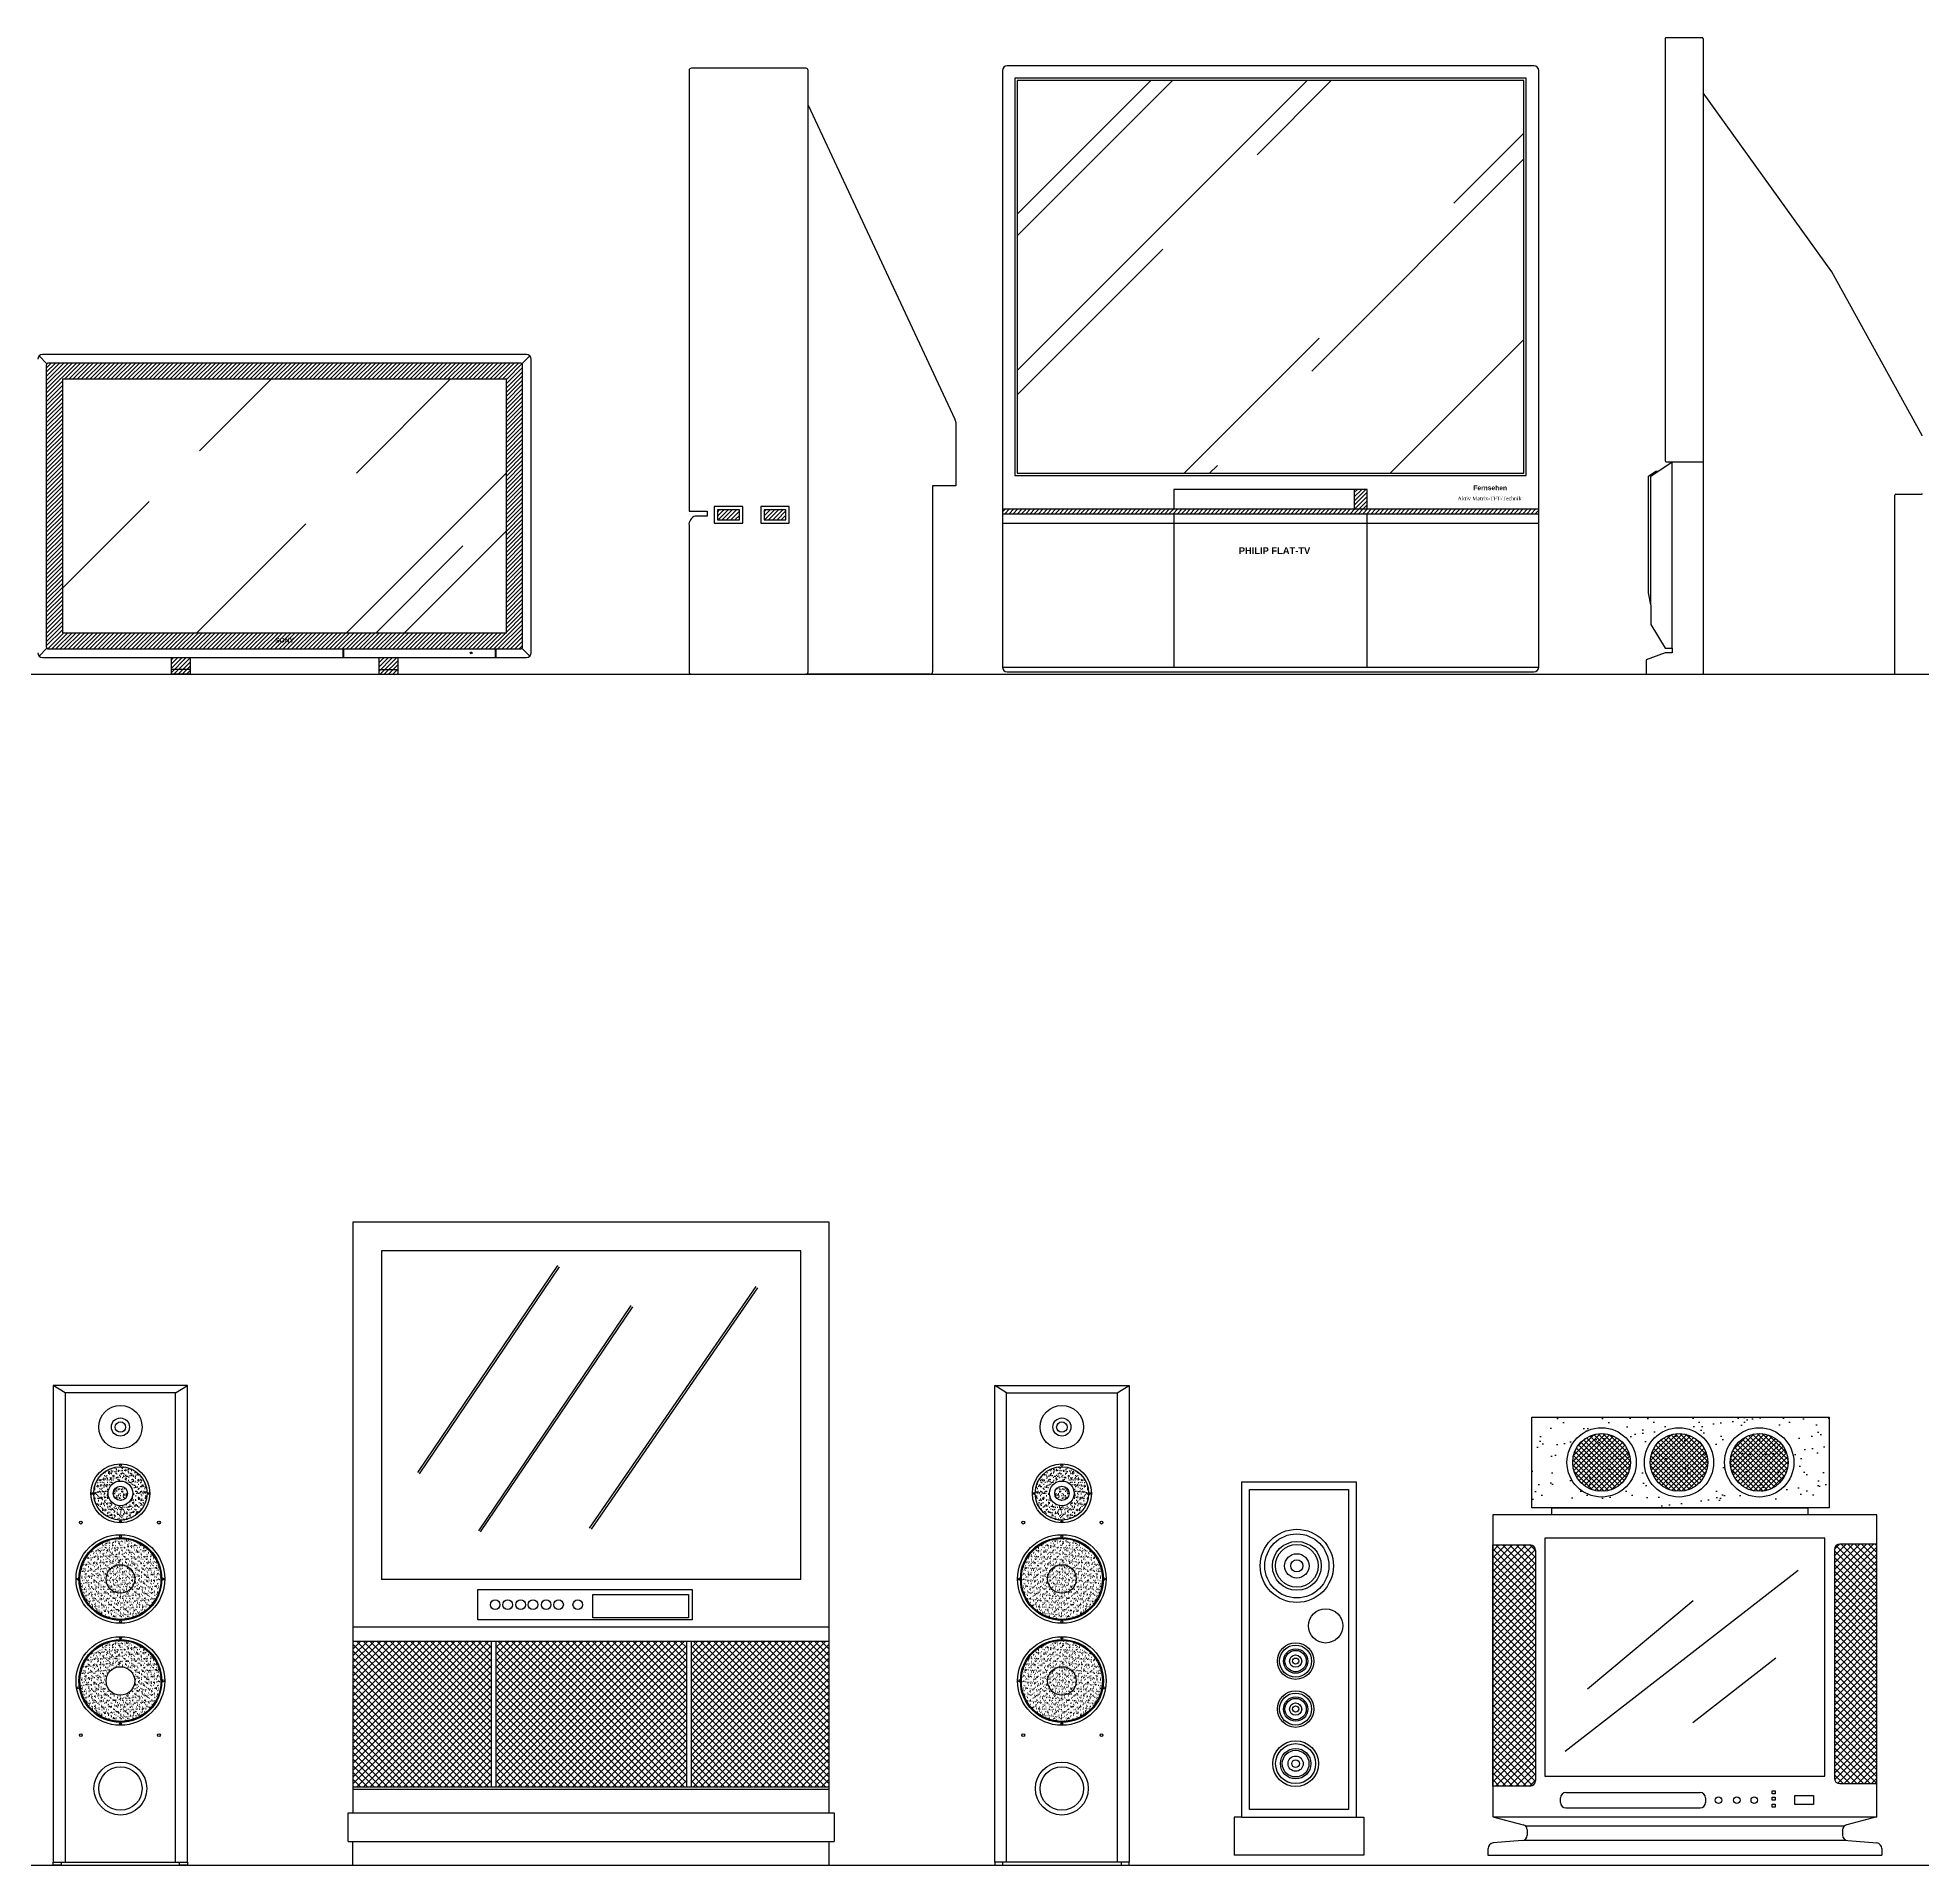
# Model space of a CAD drawing. Header units: inches. Extents: x 11.8 to 54.3, y 10.8 to 35.6.
# Drawn here: x 41.518 to 45.474, y 28.998 to 32.834 of the extents above; entities that cross this region are included whole.
import ezdxf
from ezdxf.enums import TextEntityAlignment as Align

# ---------------------------------------------------------------- set-up
doc = ezdxf.new("R2010")
doc.units = ezdxf.units.IN
doc.header["$MEASUREMENT"] = 0
for name, color, linetype in [('02', 2, 'Continuous'), ('1', 1, 'Continuous'), ('4', 4, 'Continuous'), ('8', 8, 'Continuous')]:
    doc.layers.add(name, color=color, linetype=linetype)
doc.styles.add('HT2', font='swisseb.ttf')
doc.styles.add('STYLE5', font='dutchi.ttf')
pattern_1 = [(45, (-9.694375, 36.878509), (-0.0044194174, 0.0044194174), [])]
pattern_2 = [(45, (-15.6629004, 36.7559085), (-0.0044194174, 0.0044194174), [])]
pattern_3 = [(45, (-13.68125, 36.760909), (-0.0044194174, 0.0044194174), [])]
pattern_4 = [(45, (-0.482332, 15.315078), (-0.0070710678, 0.0070710678), []), (135, (-0.482332, 15.315078), (-0.0070710678, -0.0070710678), [])]
pattern_5 = [(37.5, (-3.078284, 11.336354), (-0.0003149668, 0.0096341188), [0, -0.0076, 0, -0.0085, 0, -0.008125]), (7.5, (-3.078284, 11.336354), (0.0088488835, 0.0141107303), [0, -0.0041, 0, -0.00685, 0, -0.002625]), (327.5, (-3.084434, 11.336354), (0.0155707093, 2.82953e-05), [0, -0.0025, 0, -0.009, 0, -0.01175]), (317.5, (-3.084434, 11.336354), (0.015030633, 0.004388378), [0, -0.00125, 0, -0.0059, 0, -0.00675])]
pattern_6 = [(142.5, (88.437182, 11.336354), (0.0003149668, 0.0096341188), [0, -0.0076, 0, -0.0085, 0, -0.008125]), (172.5, (88.437182, 11.336354), (-0.0088488835, 0.0141107303), [0, -0.0041, 0, -0.00685, 0, -0.002625]), (212.5, (88.443332, 11.336354), (-0.0155707093, 2.82953e-05), [0, -0.0025, 0, -0.009, 0, -0.01175]), (222.5, (88.443332, 11.336354), (-0.015030633, 0.004388378), [0, -0.00125, 0, -0.0059, 0, -0.00675])]

msp = doc.modelspace()

# ---------------------------------------------------------------- hatches: boundary and pattern name
at = {"layer": '8'}
h = msp.add_hatch(dxfattribs=at)
h.set_pattern_fill('AR-RROOF', color=256, scale=0.2, angle=45, style=0)
h.set_pattern_definition([(45, (46.52668, 36.50277), (0.1697056, 0.452548), [3, -0.4, 1, -0.2]), (45, (46.64406, 36.76157), (-0.329512, 0.046669), [0.6, -0.066, 1.2, -0.15]), (45, (46.47718, 36.69369), (0.6406387, 0.8301434), [1.6, -0.28, 0.8, -0.2])])
h.paths.add_polyline_path([(43.9167, 32.7443), (43.7967, 32.7443), (43.5737, 32.5213), (43.5737, 32.4013)])
h.paths.add_polyline_path([(44.3479, 32.7443), (44.1634, 32.7443), (43.5737, 32.1547), (43.5737, 31.9702)])
h.paths.add_polyline_path([(44.6377, 32.5706), (44.6377, 32.6552), (43.9029, 31.9203), (43.9874, 31.9203)])
h.paths.add_polyline_path([(44.6377, 32.1743), (44.6377, 32.323), (44.235, 31.9203), (44.3837, 31.9203)], flags=17)
h = msp.add_hatch(dxfattribs=at)
h.set_pattern_fill('ANSI31,_O', color=256, scale=0.05)
h.set_pattern_definition(pattern_1)
h.paths.add_polyline_path([(42.5356, 32.1463, 0.414214), (42.5306, 32.1513), (41.5406, 32.1513, 0.414214), (41.5356, 32.1463), (41.5356, 31.5563, 0.414214), (41.5406, 31.5513), (42.5306, 31.5513, 0.414214), (42.5356, 31.5563)])
h.paths.add_polyline_path([(42.5016, 31.5853), (41.5696, 31.5853), (41.5696, 32.1173), (42.5016, 32.1173)], flags=16)
h.paths.add_polyline_path([(42.0094, 31.5618), (42.0623, 31.5618), (42.0623, 31.5776), (42.0094, 31.5776)], flags=24)
h = msp.add_hatch(dxfattribs=at)
h.set_pattern_fill('AR-RROOF', color=256, scale=0.2, angle=45, style=0)
h.set_pattern_definition([(45, (42.39154, 36.49777), (0.169706, 0.452548), [3, -0.4, 1, -0.2]), (45, (42.50892, 36.75657), (-0.329512, 0.046669), [0.6, -0.066, 1.2, -0.15]), (45, (42.34204, 36.68869), (0.6406387, 0.8301434), [1.6, -0.28, 0.8, -0.2])])
h.paths.add_polyline_path([(41.8476, 32.1173), (41.751, 32.1173), (41.5696, 31.936), (41.5696, 31.8393)])
h.paths.add_polyline_path([(42.0352, 32.1173), (41.9716, 32.1173), (41.5696, 31.7153), (41.5696, 31.6517)])
h.paths.add_polyline_path([(42.3958, 32.1173), (42.3237, 32.1173), (41.7917, 31.5853), (41.8638, 31.5853)])
h.paths.add_polyline_path([(42.5016, 31.7988), (42.5016, 32.0152), (42.0717, 31.5853), (42.2881, 31.5853)])
h = msp.add_hatch(dxfattribs=at)
h.set_pattern_fill('ANSI31,_O', color=256, scale=0.05)
h.set_pattern_definition(pattern_3)
h.paths.add_polyline_path([(44.3087, 31.8863), (44.2815, 31.8863), (44.2815, 31.8453), (44.3087, 31.8453)])
h = msp.add_hatch(dxfattribs=at)
h.set_pattern_fill('ANSI31,_O', color=256, scale=0.05)
h.set_pattern_definition(pattern_2)
h.paths.add_polyline_path([(42.9907, 31.8223), (42.9907, 31.8433), (42.9447, 31.8433), (42.9447, 31.8223)])
h = msp.add_hatch(dxfattribs=at)
h.set_pattern_fill('ANSI31,_O', color=256, scale=0.05)
h.set_pattern_definition(pattern_2)
h.paths.add_polyline_path([(43.0884, 31.8223), (43.0884, 31.8433), (43.0424, 31.8433), (43.0424, 31.8223)])
h = msp.add_hatch(dxfattribs=at)
h.set_pattern_fill('ANSI31,_O', color=256, scale=0.05)
h.set_pattern_definition(pattern_3)
h.paths.add_polyline_path([(44.6687, 31.8353), (44.6687, 31.8453), (43.5427, 31.8453), (43.5427, 31.8353)])
h = msp.add_hatch(dxfattribs=at)
h.set_pattern_fill('ANSI31,_O', color=256, scale=0.05)
h.set_pattern_definition(pattern_1)
h.paths.add_polyline_path([(41.8376, 31.5083), (41.8376, 31.5333), (41.7976, 31.5333), (41.7976, 31.5083)])
h.paths.add_polyline_path([(41.7976, 31.4983), (41.8376, 31.4983), (41.8376, 31.5083), (41.7976, 31.5083)])
h = msp.add_hatch(dxfattribs=at)
h.set_pattern_fill('ANSI31,_O', color=256, scale=0.05)
h.set_pattern_definition(pattern_1)
h.paths.add_polyline_path([(42.2735, 31.5083), (42.2735, 31.5333), (42.2335, 31.5333), (42.2335, 31.5083)])
h.paths.add_polyline_path([(42.2335, 31.4983), (42.2735, 31.4983), (42.2735, 31.5083), (42.2335, 31.5083)])
h = msp.add_hatch(dxfattribs=at)
h.set_pattern_fill('AR-SAND', color=256, scale=0.0012, style=0)
h.set_pattern_definition([(37.5, (56.633435, 44.315087), (-0.00192004, 0.05872959), [0, -0.0463296, 0, -0.051816, 0, -0.04953]), (7.5, (56.633435, 44.31509), (0.0539428, 0.086019), [0, -0.0249936, 0, -0.0417576, 0, -0.016002]), (327.5, (56.595945, 44.315087), (0.09491908, 0.00017246), [0, -0.01524, 0, -0.054864, 0, -0.071628]), (317.5, (56.595945, 44.31509), (0.09162677, 0.02675152), [0, -0.00762, 0, -0.0359664, 0, -0.041148])])
h.paths.add_polyline_path([(45.2784, 29.7489), (45.2784, 29.9387), (44.6539, 29.9387), (44.6539, 29.7489)])
h.paths.add_polyline_path([(45.0589, 29.844, -1), (45.2043, 29.844, -1)], flags=16)
h.paths.add_polyline_path([(45.0709, 29.844, -1), (45.1923, 29.844, -1)], flags=0)
h.paths.add_polyline_path([(44.8905, 29.844, -1), (45.0359, 29.844, -1)], flags=16)
h.paths.add_polyline_path([(44.9025, 29.844, -1), (45.0239, 29.844, -1)], flags=0)
h.paths.add_polyline_path([(44.728, 29.844, -1), (44.8734, 29.844, -1)], flags=16)
h.paths.add_polyline_path([(44.74, 29.844, -1), (44.8614, 29.844, -1)], flags=0)
h = msp.add_hatch(dxfattribs=at)
h.set_pattern_fill('ANSI37', color=256, scale=0.0024, style=0)
h.set_pattern_definition([(45, (56.633435, 44.315087), (-0.0053881537, 0.0053881537), []), (135, (56.633435, 44.315087), (-0.0053881537, -0.0053881537), [])])
h.paths.add_polyline_path([(44.74, 29.844, 1), (44.8614, 29.844, 1)])
h.paths.add_polyline_path([(44.9025, 29.844, 1), (45.0239, 29.844, 1)])
h.paths.add_polyline_path([(45.0709, 29.844, 1), (45.1923, 29.844, 1)])
h = msp.add_hatch(dxfattribs=at)
h.set_pattern_fill('AR-SAND', color=256, scale=0.005, style=0)
h.set_pattern_definition(pattern_5)
h.paths.add_polyline_path([(41.6351, 29.779, 1), (41.7472, 29.779, 1)])
h.paths.add_polyline_path([(41.7171, 29.779, -1), (41.6652, 29.779, -1)], flags=16)
h.paths.add_polyline_path([(41.7062, 29.779, -1), (41.6761, 29.779, -1)], flags=0)
h = msp.add_hatch(dxfattribs=at)
h.set_pattern_fill('AR-SAND', color=256, scale=0.005, style=0)
h.set_pattern_definition(pattern_6)
h.paths.add_polyline_path([(43.6117, 29.779, 1), (43.7238, 29.779, 1)])
h.paths.add_polyline_path([(43.6937, 29.779, -1), (43.6418, 29.779, -1)], flags=16)
h.paths.add_polyline_path([(43.6828, 29.779, -1), (43.6527, 29.779, -1)], flags=0)
h = msp.add_hatch(dxfattribs=at)
h.set_pattern_fill('AR-SAND', color=256, scale=0.005, style=0)
h.set_pattern_definition([(37.5, (-3.078284, 11.550481), (-0.0003149668, 0.0096341188), [0, -0.0076, 0, -0.0085, 0, -0.008125]), (7.5, (-3.078284, 11.550481), (0.0088488835, 0.0141107303), [0, -0.0041, 0, -0.00685, 0, -0.002625]), (327.5, (-3.084434, 11.550481), (0.0155707093, 2.82953e-05), [0, -0.0025, 0, -0.009, 0, -0.01175]), (317.5, (-3.084434, 11.550481), (0.015030633, 0.004388378), [0, -0.00125, 0, -0.0059, 0, -0.00675])])
h.paths.add_polyline_path([(41.6061, 29.5993, 1), (41.7762, 29.5993, 1)])
h = msp.add_hatch(dxfattribs=at)
h.set_pattern_fill('AR-SAND', color=256, scale=0.005, style=0)
h.set_pattern_definition([(142.5, (88.437182, 11.550481), (0.0003149668, 0.0096341188), [0, -0.0076, 0, -0.0085, 0, -0.008125]), (172.5, (88.437182, 11.550481), (-0.0088488835, 0.0141107303), [0, -0.0041, 0, -0.00685, 0, -0.002625]), (212.5, (88.443332, 11.550481), (-0.0155707093, 2.82953e-05), [0, -0.0025, 0, -0.009, 0, -0.01175]), (222.5, (88.443332, 11.550481), (-0.015030633, 0.004388378), [0, -0.00125, 0, -0.0059, 0, -0.00675])])
h.paths.add_polyline_path([(43.5827, 29.5993, 1), (43.7528, 29.5993, 1)])
h = msp.add_hatch(dxfattribs=at)
h.set_pattern_fill('AR-SAND', color=256, scale=0.005, style=0)
h.set_pattern_definition(pattern_5)
h.paths.add_polyline_path([(41.6061, 29.3852, 1), (41.7762, 29.3852, 1)])
h.paths.add_polyline_path([(41.6612, 29.3852, -1), (41.7212, 29.3852, -1)], flags=16)
h = msp.add_hatch(dxfattribs=at)
h.set_pattern_fill('U', color=256, scale=0.01, angle=45, style=0, double=1, pattern_type=0)
h.set_pattern_definition(pattern_4)
h.paths.add_polyline_path([(42.1794, 29.1633), (42.4694, 29.1633), (42.4694, 29.4683), (42.1794, 29.4683)])
h = msp.add_hatch(dxfattribs=at)
h.set_pattern_fill('U', color=256, scale=0.01, angle=45, style=0, double=1, pattern_type=0)
h.set_pattern_definition(pattern_4)
h.paths.add_polyline_path([(42.4794, 29.4683), (42.4794, 29.1633), (42.8794, 29.1633), (42.8794, 29.4683)])
h.paths.add_polyline_path([(42.8894, 29.4683), (42.8894, 29.1633), (43.1794, 29.1633), (43.1794, 29.4683)])
h = msp.add_hatch(dxfattribs=at)
h.set_pattern_fill('AR-SAND', color=256, scale=0.005, style=0)
h.set_pattern_definition(pattern_6)
h.paths.add_polyline_path([(43.5827, 29.3852, 1), (43.7528, 29.3852, 1)])

# ---------------------------------------------------------------- linework, layer by layer
at = {"layer": '02'}
for p, q in [((44.934, 32.8323), (44.934, 31.9463)), ((45.012, 32.8343), (44.936, 32.8343)), ((45.014, 32.8323), (45.014, 31.4983)), ((42.885, 32.7653), (42.885, 31.8403)), ((43.13, 32.7703), (42.89, 32.7703)), ((43.135, 31.5033), (43.135, 32.7653)), ((43.5427, 32.7653), (43.5427, 31.5133)), ((44.6587, 32.7753), (43.5527, 32.7753)), ((44.6687, 31.5133), (44.6687, 32.7653)), ((43.5737, 32.7443), (43.5737, 31.9203)), ((44.6377, 32.7443), (43.5737, 32.7443)), ((44.6377, 31.9203), (44.6377, 32.7443)), ((43.135, 32.6925), (43.443, 32.0334)), ((45.284, 32.3428), (45.014, 32.7185)), ((45.4736, 31.9997), (45.284, 32.3428)), ((41.537, 32.1499), (41.5205, 32.1664)), ((42.5436, 32.1693), (41.5276, 32.1693)), ((42.5341, 32.1499), (42.5506, 32.1664)), ((41.5356, 32.1463), (41.5356, 31.5563)), ((42.5306, 32.1513), (41.5406, 32.1513)), ((42.5356, 31.5563), (42.5356, 32.1463)), ((42.5536, 31.5433), (42.5536, 32.1593)), ((41.5696, 32.1173), (41.5696, 31.5853)), ((42.5016, 32.1173), (41.5696, 32.1173)), ((42.5016, 31.5853), (42.5016, 32.1173)), ((43.445, 32.0273), (43.445, 31.8936)), ((44.904, 31.9143), (44.949, 31.9443)), ((44.936, 31.9443), (45.014, 31.9443)), ((44.949, 31.5533), (44.949, 31.9443)), ((43.3962, 31.8936), (43.3962, 31.5033)), ((43.445, 31.8936), (43.3962, 31.8936)), ((43.5737, 31.9203), (44.6377, 31.9203)), ((44.904, 31.6443), (44.904, 31.9143)), ((44.2815, 31.8863), (44.2815, 31.8453)), ((45.4163, 31.4983), (45.4163, 31.8739)), ((45.4183, 31.8759), (45.472, 31.8759)), ((42.885, 31.8403), (42.923, 31.8403)), ((42.885, 31.8103), (42.885, 31.5033)), ((42.923, 31.8303), (42.898, 31.8303)), ((42.923, 31.8403), (42.923, 31.8303)), ((43.5427, 31.8453), (44.6687, 31.8453)), ((43.5427, 31.8353), (44.6687, 31.8353)), ((43.5427, 31.8153), (44.6687, 31.8153)), ((43.9027, 31.8353), (43.9027, 31.5133)), ((44.3087, 31.5133), (44.3087, 31.8353)), ((44.904, 31.6443), (44.904, 31.604)), ((41.5696, 31.5853), (42.5016, 31.5853)), ((44.9043, 31.6028), (44.934, 31.5533)), ((41.537, 31.5528), (41.5205, 31.5363)), ((41.5276, 31.5333), (42.5436, 31.5333)), ((41.5406, 31.5513), (42.5306, 31.5513)), ((41.7976, 31.5333), (41.7976, 31.4983)), ((41.8376, 31.5333), (41.8376, 31.4983)), ((42.1583, 31.5513), (42.1583, 31.5333)), ((42.1593, 31.5513), (42.1593, 31.5333)), ((42.2335, 31.5333), (42.2335, 31.4983)), ((42.2735, 31.5333), (42.2735, 31.4983)), ((42.4783, 31.5513), (42.4783, 31.5333)), ((42.4793, 31.5513), (42.4793, 31.5333)), ((42.5341, 31.5528), (42.5506, 31.5363)), ((44.934, 31.5433), (44.894, 31.5283)), ((44.934, 31.5533), (44.949, 31.5533)), ((44.949, 31.5433), (44.934, 31.5433)), ((44.949, 31.5533), (44.949, 31.5433)), ((41.8376, 31.5083), (41.7976, 31.5083)), ((41.8376, 31.4983), (41.7976, 31.4983)), ((42.2335, 31.5083), (42.2735, 31.5083)), ((42.2335, 31.4983), (42.2735, 31.4983)), ((42.89, 31.4983), (43.13, 31.4983)), ((43.3912, 31.4983), (43.13, 31.4983)), ((43.5427, 31.5133), (44.6687, 31.5133)), ((43.5527, 31.5033), (44.6587, 31.5033)), ((44.894, 31.5283), (44.894, 31.4983)), ((44.894, 31.4983), (45.4163, 31.4983)), ((42.6089, 30.257), (42.3147, 29.8226)), ((42.6126, 30.2544), (42.3185, 29.82)), ((43.0251, 30.2131), (42.6755, 29.7063)), ((43.0288, 30.2105), (42.6792, 29.7037)), ((42.7628, 30.1732), (42.4431, 29.7005)), ((42.7665, 30.1707), (42.4468, 29.698)), ((41.5752, 29.9901), (41.5502, 30.0051)), ((41.8072, 29.9901), (41.8322, 30.0051)), ((43.5517, 29.9901), (43.5267, 30.0051)), ((43.7837, 29.9901), (43.8087, 30.0051)), ((44.0613, 29.1155, 0.0349), (44.0613, 29.787, 0.0349)), ((44.0613, 29.787, 0.0349), (44.2693, 29.787, 0.0349)), ((44.2693, 29.787, 0.0349), (44.2693, 29.1155, 0.0349)), ((44.6816, 29.6852, 0.0349), (44.6816, 29.1854, 0.0349)), ((45.2696, 29.6852, 0.0349), (44.6816, 29.6852, 0.0349)), ((45.2696, 29.1854, 0.0349), (45.2696, 29.6852, 0.0349)), ((44.5724, 29.1646, 0.0349), (44.5724, 29.6708, 0.0349)), ((44.5724, 29.6008, 0.0349), (44.6423, 29.6708, 0.0349)), ((44.5724, 29.6151, 0.0349), (44.6281, 29.6708, 0.0349)), ((44.5724, 29.6293, 0.0349), (44.6138, 29.6708, 0.0349)), ((44.5724, 29.6436, 0.0349), (44.5996, 29.6708, 0.0349)), ((44.5724, 29.6579, 0.0349), (44.5853, 29.6708, 0.0349)), ((44.5724, 29.6708, 0.0349), (44.6503, 29.6708, 0.0349)), ((44.5724, 29.5866, 0.0349), (44.6554, 29.6696, 0.0349)), ((44.6618, 29.5733, 0.0349), (44.5724, 29.6627, 0.0349)), ((44.5724, 29.5723, 0.0349), (44.6616, 29.6615, 0.0349)), ((44.6618, 29.559, 0.0349), (44.5724, 29.6485, 0.0349)), ((44.5724, 29.5581, 0.0349), (44.6618, 29.6475, 0.0349)), ((44.6618, 29.5448, 0.0349), (44.5724, 29.6342, 0.0349)), ((44.6618, 29.5875, 0.0349), (44.5786, 29.6708, 0.0349)), ((44.6618, 29.6018, 0.0349), (44.5928, 29.6708, 0.0349)), ((44.6618, 29.6161, 0.0349), (44.6071, 29.6708, 0.0349)), ((44.6618, 29.6303, 0.0349), (44.6213, 29.6708, 0.0349)), ((44.6618, 29.6446, 0.0349), (44.6356, 29.6708, 0.0349)), ((44.6618, 29.6588, 0.0349), (44.6498, 29.6708, 0.0349)), ((44.6618, 29.6593, 0.0349), (44.6618, 29.1761, 0.0349)), ((45.2893, 29.5908, 0.0349), (45.3713, 29.6727, 0.0349)), ((45.2893, 29.605, 0.0349), (45.357, 29.6727, 0.0349)), ((45.2893, 29.6193, 0.0349), (45.3428, 29.6727, 0.0349)), ((45.2893, 29.6335, 0.0349), (45.3285, 29.6727, 0.0349)), ((45.2893, 29.6478, 0.0349), (45.3143, 29.6727, 0.0349)), ((45.2893, 29.5765, 0.0349), (45.3788, 29.666, 0.0349)), ((45.2893, 29.6612, 0.0349), (45.2893, 29.1812, 0.0349)), ((45.3788, 29.5691, 0.0349), (45.2893, 29.6586, 0.0349)), ((45.2893, 29.5622, 0.0349), (45.3788, 29.6517, 0.0349)), ((45.3788, 29.5549, 0.0349), (45.2893, 29.6443, 0.0349)), ((45.2893, 29.548, 0.0349), (45.3788, 29.6374, 0.0349)), ((45.2894, 29.6621, 0.0349), (45.3, 29.6727, 0.0349)), ((45.3788, 29.5834, 0.0349), (45.2927, 29.6694, 0.0349)), ((45.3788, 29.6727, 0.0349), (45.3008, 29.6727, 0.0349)), ((45.3788, 29.5976, 0.0349), (45.3037, 29.6727, 0.0349)), ((45.3788, 29.6119, 0.0349), (45.3179, 29.6727, 0.0349)), ((45.3788, 29.6261, 0.0349), (45.3322, 29.6727, 0.0349)), ((45.3788, 29.6404, 0.0349), (45.3464, 29.6727, 0.0349)), ((45.3788, 29.6546, 0.0349), (45.3607, 29.6727, 0.0349)), ((45.3788, 29.6689, 0.0349), (45.3749, 29.6727, 0.0349)), ((45.3788, 29.1697, 0.0349), (45.3788, 29.6727, 0.0349)), ((44.5724, 29.5438, 0.0349), (44.6618, 29.6333, 0.0349)), ((44.6618, 29.5305, 0.0349), (44.5724, 29.62, 0.0349)), ((44.5724, 29.5296, 0.0349), (44.6618, 29.619, 0.0349)), ((44.6618, 29.5163, 0.0349), (44.5724, 29.6057, 0.0349)), ((44.5724, 29.5153, 0.0349), (44.6618, 29.6048, 0.0349)), ((44.7241, 29.2381, 0.0349), (45.2136, 29.6175, 0.0349)), ((45.3788, 29.5406, 0.0349), (45.2893, 29.63, 0.0349)), ((45.2893, 29.5337, 0.0349), (45.3788, 29.6232, 0.0349)), ((45.3788, 29.5263, 0.0349), (45.2893, 29.6158, 0.0349)), ((45.2893, 29.5195, 0.0349), (45.3788, 29.6089, 0.0349)), ((45.3788, 29.5121, 0.0349), (45.2893, 29.6015, 0.0349)), ((45.2893, 29.5052, 0.0349), (45.3788, 29.5947, 0.0349)), ((44.6618, 29.502, 0.0349), (44.5724, 29.5915, 0.0349)), ((44.5724, 29.501, 0.0349), (44.6618, 29.5905, 0.0349)), ((44.6618, 29.4878, 0.0349), (44.5724, 29.5772, 0.0349)), ((44.5724, 29.4868, 0.0349), (44.6618, 29.5762, 0.0349)), ((44.6618, 29.4735, 0.0349), (44.5724, 29.563, 0.0349)), ((44.5724, 29.4725, 0.0349), (44.6618, 29.562, 0.0349)), ((45.3788, 29.4978, 0.0349), (45.2893, 29.5873, 0.0349)), ((45.2893, 29.491, 0.0349), (45.3788, 29.5804, 0.0349)), ((45.3788, 29.4836, 0.0349), (45.2893, 29.573, 0.0349)), ((45.2893, 29.4767, 0.0349), (45.3788, 29.5662, 0.0349)), ((45.3788, 29.4693, 0.0349), (45.2893, 29.5588, 0.0349)), ((44.6618, 29.4592, 0.0349), (44.5724, 29.5487, 0.0349)), ((44.5724, 29.4583, 0.0349), (44.6618, 29.5477, 0.0349)), ((44.6618, 29.445, 0.0349), (44.5724, 29.5344, 0.0349)), ((44.5724, 29.444, 0.0349), (44.6618, 29.5335, 0.0349)), ((44.6618, 29.4307, 0.0349), (44.5724, 29.5202, 0.0349)), ((44.5724, 29.4298, 0.0349), (44.6618, 29.5192, 0.0349)), ((44.771, 29.3688, 0.0349), (44.993, 29.5538, 0.0349)), ((45.2893, 29.4625, 0.0349), (45.3788, 29.5519, 0.0349)), ((45.3788, 29.4551, 0.0349), (45.2893, 29.5445, 0.0349)), ((45.2893, 29.4482, 0.0349), (45.3788, 29.5377, 0.0349)), ((45.3788, 29.4408, 0.0349), (45.2893, 29.5303, 0.0349)), ((45.2893, 29.4339, 0.0349), (45.3788, 29.5234, 0.0349)), ((45.3788, 29.4266, 0.0349), (45.2893, 29.516, 0.0349)), ((44.6618, 29.4165, 0.0349), (44.5724, 29.5059, 0.0349)), ((44.5724, 29.4155, 0.0349), (44.6618, 29.505, 0.0349)), ((44.6618, 29.4022, 0.0349), (44.5724, 29.4917, 0.0349)), ((44.5724, 29.4013, 0.0349), (44.6618, 29.4907, 0.0349)), ((44.6618, 29.388, 0.0349), (44.5724, 29.4774, 0.0349)), ((44.5724, 29.387, 0.0349), (44.6618, 29.4765, 0.0349)), ((45.2893, 29.4197, 0.0349), (45.3788, 29.5091, 0.0349)), ((45.3788, 29.4123, 0.0349), (45.2893, 29.5018, 0.0349)), ((45.2893, 29.4054, 0.0349), (45.3788, 29.4949, 0.0349)), ((45.3788, 29.398, 0.0349), (45.2893, 29.4875, 0.0349)), ((45.2893, 29.3912, 0.0349), (45.3788, 29.4806, 0.0349)), ((43.1794, 29.4683), (42.1794, 29.4683)), ((42.4694, 29.4683), (42.4694, 29.1633)), ((42.4794, 29.4683), (42.4794, 29.1633)), ((42.8794, 29.4683), (42.8794, 29.1633)), ((42.8894, 29.4683), (42.8894, 29.1633)), ((44.6618, 29.3737, 0.0349), (44.5724, 29.4632, 0.0349)), ((44.5724, 29.3727, 0.0349), (44.6618, 29.4622, 0.0349)), ((44.6618, 29.3595, 0.0349), (44.5724, 29.4489, 0.0349)), ((44.5724, 29.3585, 0.0349), (44.6618, 29.4479, 0.0349)), ((45.3788, 29.3838, 0.0349), (45.2893, 29.4732, 0.0349)), ((45.2893, 29.3769, 0.0349), (45.3788, 29.4664, 0.0349)), ((45.3788, 29.3695, 0.0349), (45.2893, 29.459, 0.0349)), ((45.2893, 29.3627, 0.0349), (45.3788, 29.4521, 0.0349)), ((45.3788, 29.3553, 0.0349), (45.2893, 29.4447, 0.0349)), ((45.2893, 29.3484, 0.0349), (45.3788, 29.4379, 0.0349)), ((44.6618, 29.3452, 0.0349), (44.5724, 29.4347, 0.0349)), ((44.5724, 29.3442, 0.0349), (44.6618, 29.4337, 0.0349)), ((44.6618, 29.3309, 0.0349), (44.5724, 29.4204, 0.0349)), ((44.5724, 29.33, 0.0349), (44.6618, 29.4194, 0.0349)), ((44.6618, 29.3167, 0.0349), (44.5724, 29.4061, 0.0349)), ((44.5724, 29.3157, 0.0349), (44.6618, 29.4052, 0.0349)), ((44.9923, 29.2984, 0.0349), (45.1667, 29.434, 0.0349)), ((45.3788, 29.341, 0.0349), (45.2893, 29.4305, 0.0349)), ((45.2893, 29.3342, 0.0349), (45.3788, 29.4236, 0.0349)), ((45.3788, 29.3268, 0.0349), (45.2893, 29.4162, 0.0349)), ((45.2893, 29.3199, 0.0349), (45.3788, 29.4094, 0.0349)), ((45.3788, 29.3125, 0.0349), (45.2893, 29.402, 0.0349)), ((44.6618, 29.3024, 0.0349), (44.5724, 29.3919, 0.0349)), ((44.5724, 29.3015, 0.0349), (44.6618, 29.3909, 0.0349)), ((44.6618, 29.2882, 0.0349), (44.5724, 29.3776, 0.0349)), ((44.5724, 29.2872, 0.0349), (44.6618, 29.3767, 0.0349)), ((44.6618, 29.2739, 0.0349), (44.5724, 29.3634, 0.0349)), ((44.5724, 29.273, 0.0349), (44.6618, 29.3624, 0.0349)), ((45.2893, 29.3057, 0.0349), (45.3788, 29.3951, 0.0349)), ((45.3788, 29.2983, 0.0349), (45.2893, 29.3877, 0.0349)), ((45.2893, 29.2914, 0.0349), (45.3788, 29.3809, 0.0349)), ((45.3788, 29.284, 0.0349), (45.2893, 29.3735, 0.0349)), ((45.2893, 29.2771, 0.0349), (45.3788, 29.3666, 0.0349)), ((45.3788, 29.2697, 0.0349), (45.2893, 29.3592, 0.0349)), ((44.6618, 29.2597, 0.0349), (44.5724, 29.3491, 0.0349)), ((44.5724, 29.2587, 0.0349), (44.6618, 29.3482, 0.0349)), ((44.6618, 29.2454, 0.0349), (44.5724, 29.3349, 0.0349)), ((44.5724, 29.2444, 0.0349), (44.6618, 29.3339, 0.0349)), ((44.6618, 29.2312, 0.0349), (44.5724, 29.3206, 0.0349)), ((44.5724, 29.2302, 0.0349), (44.6618, 29.3196, 0.0349)), ((45.2893, 29.2629, 0.0349), (45.3788, 29.3523, 0.0349)), ((45.3788, 29.2555, 0.0349), (45.2893, 29.3449, 0.0349)), ((45.2893, 29.2486, 0.0349), (45.3788, 29.3381, 0.0349)), ((45.3788, 29.2412, 0.0349), (45.2893, 29.3307, 0.0349)), ((45.2893, 29.2344, 0.0349), (45.3788, 29.3238, 0.0349)), ((44.6618, 29.2169, 0.0349), (44.5724, 29.3064, 0.0349)), ((44.5724, 29.2159, 0.0349), (44.6618, 29.3054, 0.0349)), ((44.6618, 29.2027, 0.0349), (44.5724, 29.2921, 0.0349)), ((44.5724, 29.2017, 0.0349), (44.6618, 29.2911, 0.0349)), ((44.6618, 29.1884, 0.0349), (44.5724, 29.2778, 0.0349)), ((45.3788, 29.227, 0.0349), (45.2893, 29.3164, 0.0349)), ((45.2893, 29.2201, 0.0349), (45.3788, 29.3096, 0.0349)), ((45.3788, 29.2127, 0.0349), (45.2893, 29.3022, 0.0349)), ((45.2893, 29.2059, 0.0349), (45.3788, 29.2953, 0.0349)), ((45.3788, 29.1985, 0.0349), (45.2893, 29.2879, 0.0349)), ((45.2893, 29.1916, 0.0349), (45.3788, 29.2811, 0.0349)), ((44.5724, 29.1874, 0.0349), (44.6618, 29.2769, 0.0349)), ((44.6617, 29.1743, 0.0349), (44.5724, 29.2636, 0.0349)), ((44.5724, 29.1732, 0.0349), (44.6618, 29.2626, 0.0349)), ((44.6558, 29.166, 0.0349), (44.5724, 29.2493, 0.0349)), ((44.578, 29.1646, 0.0349), (44.6618, 29.2484, 0.0349)), ((45.3788, 29.1842, 0.0349), (45.2893, 29.2737, 0.0349)), ((45.3788, 29.17, 0.0349), (45.2893, 29.2594, 0.0349)), ((45.3648, 29.1697, 0.0349), (45.2893, 29.2452, 0.0349)), ((45.2898, 29.1779, 0.0349), (45.3788, 29.2668, 0.0349)), ((45.2967, 29.1705, 0.0349), (45.3788, 29.2526, 0.0349)), ((45.3102, 29.1697, 0.0349), (45.3788, 29.2383, 0.0349)), ((44.6429, 29.1646, 0.0349), (44.5724, 29.2351, 0.0349)), ((44.6286, 29.1646, 0.0349), (44.5724, 29.2208, 0.0349)), ((44.6144, 29.1646, 0.0349), (44.5724, 29.2066, 0.0349)), ((44.5923, 29.1646, 0.0349), (44.6618, 29.2341, 0.0349)), ((44.6066, 29.1646, 0.0349), (44.6618, 29.2199, 0.0349)), ((44.6208, 29.1646, 0.0349), (44.6618, 29.2056, 0.0349)), ((45.3505, 29.1697, 0.0349), (45.2893, 29.2309, 0.0349)), ((45.3363, 29.1697, 0.0349), (45.2893, 29.2166, 0.0349)), ((45.322, 29.1697, 0.0349), (45.2893, 29.2024, 0.0349)), ((45.3244, 29.1697, 0.0349), (45.3788, 29.224, 0.0349)), ((45.3387, 29.1697, 0.0349), (45.3788, 29.2098, 0.0349)), ((42.1794, 29.1633), (43.1794, 29.1633)), ((44.6001, 29.1646, 0.0349), (44.5724, 29.1923, 0.0349)), ((44.5858, 29.1646, 0.0349), (44.5724, 29.1781, 0.0349)), ((44.6503, 29.1646, 0.0349), (44.5724, 29.1646, 0.0349)), ((44.6351, 29.1646, 0.0349), (44.6618, 29.1913, 0.0349)), ((44.6493, 29.1646, 0.0349), (44.6618, 29.1771, 0.0349)), ((44.6816, 29.1854, 0.0349), (45.2696, 29.1854, 0.0349)), ((45.3078, 29.1697, 0.0349), (45.2893, 29.1881, 0.0349)), ((45.3008, 29.1697, 0.0349), (45.3788, 29.1697, 0.0349)), ((45.3529, 29.1697, 0.0349), (45.3788, 29.1955, 0.0349)), ((45.3672, 29.1697, 0.0349), (45.3788, 29.1813, 0.0349)), ((42.1794, 29.1583), (43.1794, 29.1583)), ((44.7144, 29.1302, 0.0349), (44.7144, 29.1396, 0.0349)), ((44.7259, 29.1511, 0.0349), (45.0075, 29.1511, 0.0349)), ((45.019, 29.1396, 0.0349), (45.019, 29.1302, 0.0349)), ((45.1587, 29.1486, 0.0349), (45.1587, 29.1549, 0.0349)), ((45.1587, 29.1549, 0.0349), (45.1654, 29.1549, 0.0349)), ((45.1654, 29.1486, 0.0349), (45.1587, 29.1486, 0.0349)), ((45.1587, 29.1349, 0.0349), (45.1587, 29.1412, 0.0349)), ((45.1587, 29.1412, 0.0349), (45.1654, 29.1412, 0.0349)), ((45.1654, 29.1349, 0.0349), (45.1587, 29.1349, 0.0349)), ((45.1587, 29.1203, 0.0349), (45.1587, 29.1266, 0.0349)), ((45.1587, 29.1266, 0.0349), (45.1654, 29.1266, 0.0349)), ((45.1654, 29.1203, 0.0349), (45.1587, 29.1203, 0.0349)), ((45.1654, 29.1549, 0.0349), (45.1654, 29.1486, 0.0349)), ((45.1654, 29.1412, 0.0349), (45.1654, 29.1349, 0.0349)), ((45.1654, 29.1266, 0.0349), (45.1654, 29.1203, 0.0349)), ((45.2064, 29.1258, 0.0349), (45.2064, 29.1449, 0.0349)), ((45.2064, 29.1449, 0.0349), (45.2458, 29.1449, 0.0349)), ((45.2458, 29.1258, 0.0349), (45.2064, 29.1258, 0.0349)), ((45.2458, 29.1449, 0.0349), (45.2458, 29.1258, 0.0349)), ((44.2693, 29.1155, 0.0349), (44.0613, 29.1155, 0.0349)), ((44.6404, 29.0814, 0.0349), (45.3107, 29.0814, 0.0349)), ((45.0075, 29.1186, 0.0349), (44.7259, 29.1186, 0.0349)), ((44.6372, 29.0508, 0.0349), (45.314, 29.0508, 0.0349))]:
    msp.add_line(p, q, dxfattribs=at)
for points in [[(44.6427, 31.9153), (44.6427, 32.7493), (43.5687, 32.7493), (43.5687, 31.9153)], [(42.9377, 31.8153), (42.9977, 31.8153), (42.9977, 31.8503), (42.9377, 31.8503)], [(43.0354, 31.8153), (43.0954, 31.8153), (43.0954, 31.8503), (43.0354, 31.8503)], [(42.9447, 31.8223), (42.9907, 31.8223), (42.9907, 31.8433), (42.9447, 31.8433)], [(43.0424, 31.8223), (43.0884, 31.8223), (43.0884, 31.8433), (43.0424, 31.8433)], [(42.4419, 29.5771), (42.8913, 29.5771), (42.8913, 29.5135), (42.4419, 29.5135)], [(42.6832, 29.5669), (42.8841, 29.5669), (42.8841, 29.5179), (42.6832, 29.5179)]]:
    msp.add_lwpolyline(points, close=True, dxfattribs=at)
for points in [[(44.904, 31.6443), (44.899, 31.6693), (44.899, 31.9143), (44.9147, 31.9243), (44.9189, 31.9243)], [(44.3087, 31.8453), (44.3087, 31.8863), (43.9027, 31.8863), (43.9027, 31.8453)]]:
    msp.add_lwpolyline(points, dxfattribs=at)
for centre, radius in [((42.4273, 31.5429), 0.002), ((41.6912, 29.9182), 0.0455), ((43.6677, 29.9182), 0.0455), ((41.6912, 29.9182), 0.019), ((41.6912, 29.9182), 0.011), ((43.6677, 29.9182), 0.019), ((43.6677, 29.9182), 0.011), ((44.8007, 29.844, 0.0349), 0.0727), ((44.9632, 29.844, 0.0349), 0.0727), ((45.1316, 29.844, 0.0349), 0.0727), ((44.8007, 29.844, 0.0349), 0.0607), ((44.9632, 29.844, 0.0349), 0.0607), ((45.1316, 29.844, 0.0349), 0.0607), ((41.6912, 29.779), 0.056), ((41.6912, 29.8381), 0.00198), ((43.6677, 29.779), 0.056), ((43.6677, 29.8381), 0.00198), ((41.6912, 29.779), 0.015), ((43.6677, 29.779), 0.015), ((41.6318, 29.7784), 0.00198), ((41.75, 29.7784), 0.00198), ((43.6089, 29.7784), 0.00198), ((43.7271, 29.7784), 0.00198), ((41.6082, 29.7177), 0.003), ((41.6912, 29.7204), 0.00198), ((41.7722, 29.7177), 0.003), ((43.5867, 29.7177), 0.003), ((43.6677, 29.7204), 0.00198), ((43.7507, 29.7177), 0.003), ((41.6912, 29.5993), 0.087), ((41.6912, 29.5993), 0.085), ((41.6912, 29.6891), 0.00198), ((43.6677, 29.5993), 0.087), ((43.6677, 29.5993), 0.085), ((43.6677, 29.6891), 0.00198), ((44.1609, 29.6268, 0.0349), 0.0768), ((44.1609, 29.6268, 0.0349), 0.0672), ((44.1609, 29.6268, 0.0349), 0.0512), ((44.1609, 29.6268, 0.0349), 0.0448), ((44.1609, 29.6268, 0.0349), 0.0256), ((44.1609, 29.6268, 0.0349), 0.0128), ((41.6017, 29.5992), 0.00198), ((41.6912, 29.5993), 0.03), ((41.7816, 29.5992), 0.00198), ((43.5773, 29.5992), 0.00198), ((43.6677, 29.5993), 0.03), ((43.7572, 29.5992), 0.00198), ((42.478, 29.5453), 0.0101), ((42.5041, 29.5453), 0.0101), ((42.5315, 29.5453), 0.0101), ((42.5575, 29.5453), 0.0101), ((42.585, 29.5453), 0.0101), ((42.611, 29.5453), 0.0101), ((42.6514, 29.5453), 0.0101), ((44.2213, 29.5009, 0.0349), 0.036), ((41.6912, 29.5093), 0.00198), ((41.6912, 29.4754), 0.00198), ((43.6677, 29.5093), 0.00198), ((43.6677, 29.4754), 0.00198), ((41.6912, 29.3852), 0.087), ((41.6912, 29.3852), 0.085), ((43.6677, 29.3852), 0.087), ((43.6677, 29.3852), 0.085), ((44.1584, 29.427, 0.0349), 0.0384), ((44.1584, 29.427, 0.0349), 0.0336), ((44.1584, 29.427, 0.0349), 0.0256), ((44.1584, 29.427, 0.0349), 0.0224), ((44.1584, 29.427, 0.0349), 0.0128), ((41.6912, 29.3852), 0.03), ((43.6677, 29.3852), 0.03), ((44.1584, 29.427, 0.0349), 0.0064), ((41.6025, 29.371), 0.00198), ((41.7816, 29.3855), 0.00198), ((43.5773, 29.3855), 0.00198), ((43.7564, 29.371), 0.00198), ((44.1584, 29.3263, 0.0349), 0.0384), ((44.1584, 29.3263, 0.0349), 0.0336), ((44.1584, 29.3263, 0.0349), 0.0256), ((44.1584, 29.3263, 0.0349), 0.0224), ((44.1584, 29.3263, 0.0349), 0.0128), ((44.1584, 29.3263, 0.0349), 0.0064), ((41.6912, 29.2956), 0.00198), ((43.6677, 29.2956), 0.00198), ((41.6082, 29.2714), 0.003), ((41.7722, 29.2714), 0.003), ((43.5867, 29.2714), 0.003), ((43.7507, 29.2714), 0.003), ((44.1584, 29.2117, 0.0349), 0.048), ((44.1584, 29.2117, 0.0349), 0.042), ((44.1584, 29.2117, 0.0349), 0.032), ((44.1584, 29.2117, 0.0349), 0.028), ((41.6912, 29.1594), 0.0555), ((41.6912, 29.1594), 0.0455), ((43.6677, 29.1594), 0.0555), ((43.6677, 29.1594), 0.0455), ((44.1584, 29.2117, 0.0349), 0.016), ((44.1584, 29.2117, 0.0349), 0.008), ((45.0461, 29.1351, 0.0349), 0.00676), ((45.0847, 29.1351, 0.0349), 0.00676), ((45.1212, 29.1351, 0.0349), 0.00676)]:
    msp.add_circle(centre, radius, dxfattribs=at)
for centre, radius, start, end in [((44.936, 32.8323), 0.002, 90, 180), ((45.012, 32.8323), 0.002, 0, 90), ((42.89, 32.7653), 0.005, 90, 180), ((43.13, 32.7653), 0.005, 0, 90), ((43.13, 32.7653), 0.005, 0, 90), ((43.5527, 32.7653), 0.01, 90, 180), ((44.6587, 32.7653), 0.01, 0, 90), ((41.5276, 32.1593), 0.01, 90, 180), ((42.5436, 32.1593), 0.01, 0, 90), ((41.5406, 32.1463), 0.005, 90, 180), ((42.5306, 32.1463), 0.005, 0, 90), ((43.435, 32.0273), 0.01, 0, 37.0655), ((45.472, 31.9985), 0.002, 0, 36.6833), ((44.936, 31.9463), 0.002, 180, 270), ((45.4183, 31.8739), 0.002, 90, 180), ((45.472, 31.8779), 0.002, 270, 0), ((42.9035, 31.8125), 0.0187, 107.2708, 186.6814), ((44.906, 31.604), 0.002, 180, 214.992), ((41.5276, 31.5433), 0.01, 180, 270), ((41.5406, 31.5563), 0.005, 180, 270), ((42.5306, 31.5563), 0.005, 270, 0), ((42.5436, 31.5433), 0.01, 270, 0), ((42.89, 31.5033), 0.005, 180, 270), ((43.13, 31.5033), 0.005, 270, 0), ((43.3912, 31.5033), 0.005, 270, 0), ((43.5527, 31.5133), 0.01, 180, 270), ((44.6587, 31.5133), 0.01, 270, 0), ((44.6503, 29.6593, 0.0349), 0.0115, 0, 90), ((45.3008, 29.6612, 0.0349), 0.0115, 90, 180), ((44.6503, 29.1761, 0.0349), 0.0115, 270, 0), ((45.3008, 29.1812, 0.0349), 0.0115, 180, 270), ((44.7259, 29.1396, 0.0349), 0.0115, 90, 180), ((44.7259, 29.1302, 0.0349), 0.0115, 180, 270), ((45.0075, 29.1396, 0.0349), 0.0115, 0, 90), ((45.0075, 29.1302, 0.0349), 0.0115, 270, 0)]:
    msp.add_arc(centre, radius, start, end, dxfattribs=at)
for p in [(42.4794, 29.4683), (42.8794, 29.4683)]:
    msp.add_point(p, dxfattribs=at)
at = {"layer": '1'}
for p, q in [((33.6152, 31.4983), (53.9414, 31.4983)), ((33.6152, 28.9983), (53.9414, 28.9983))]:
    msp.add_line(p, q, dxfattribs=at)
at = {"layer": '4'}
for p, q in [((42.1794, 30.3483), (42.1794, 29.1083)), ((43.1794, 30.3483), (42.1794, 30.3483)), ((43.1794, 29.1083), (43.1794, 30.3483)), ((43.1194, 30.2883), (42.2394, 30.2883)), ((42.2394, 30.2883), (42.2394, 29.5983)), ((43.1194, 29.5983), (43.1194, 30.2883)), ((41.5502, 30.0051), (41.5502, 29.0051)), ((41.8322, 30.0051), (41.5502, 30.0051)), ((41.5752, 29.9901), (41.5752, 29.0051)), ((41.8072, 29.9901), (41.5752, 29.9901)), ((41.8072, 29.0051), (41.8072, 29.9901)), ((41.8322, 29.0051), (41.8322, 30.0051)), ((43.5267, 29.0051), (43.5267, 30.0051)), ((43.5267, 30.0051), (43.8087, 30.0051)), ((43.5517, 29.0051), (43.5517, 29.9901)), ((43.5517, 29.9901), (43.7837, 29.9901)), ((43.7837, 29.9901), (43.7837, 29.0051)), ((43.8087, 30.0051), (43.8087, 29.0051)), ((44.0453, 29.0995, 0.0349), (44.0453, 29.803, 0.0349)), ((44.0453, 29.803, 0.0349), (44.2853, 29.803, 0.0349)), ((44.2853, 29.803, 0.0349), (44.2853, 29.0995, 0.0349)), ((44.5724, 29.7339, 0.0349), (44.5724, 29.1003, 0.0349)), ((45.3788, 29.7339, 0.0349), (44.5724, 29.7339, 0.0349)), ((45.3788, 29.1003, 0.0349), (45.3788, 29.7339, 0.0349)), ((43.1194, 29.5983), (42.2394, 29.5983)), ((43.1794, 29.4983), (42.1794, 29.4983)), ((42.1694, 29.1083), (43.1894, 29.1083)), ((42.1694, 29.0483), (42.1694, 29.1083)), ((43.1894, 29.1083), (43.1894, 29.0483)), ((44.0293, 29.0995, 0.0349), (44.0293, 29.0195, 0.0349)), ((44.0453, 29.0995, 0.0349), (44.0293, 29.0995, 0.0349)), ((44.0453, 29.0995, 0.0349), (44.2853, 29.0995, 0.0349)), ((44.2853, 29.0995, 0.0349), (44.3013, 29.0995, 0.0349)), ((44.3013, 29.0995, 0.0349), (44.3013, 29.0195, 0.0349)), ((44.5724, 29.1003, 0.0349), (44.636, 29.0836, 0.0349)), ((44.5724, 29.1003, 0.0349), (45.3788, 29.1003, 0.0349)), ((45.3788, 29.1003, 0.0349), (45.3152, 29.0836, 0.0349)), ((42.1694, 29.0483), (43.1894, 29.0483)), ((42.1794, 28.9983), (42.1794, 29.0483)), ((43.1794, 28.9983), (43.1794, 29.0483)), ((44.6339, 29.0501, 0.0349), (44.573, 29.0452, 0.0349)), ((44.6446, 29.0725, 0.0349), (44.6446, 29.0616, 0.0349)), ((45.3066, 29.0725, 0.0349), (45.3066, 29.0616, 0.0349)), ((45.3173, 29.0501, 0.0349), (45.3782, 29.0452, 0.0349)), ((41.5502, 29.0051), (41.8322, 29.0051)), ((43.8087, 29.0051), (43.5267, 29.0051)), ((44.3013, 29.0195, 0.0349), (44.0293, 29.0195, 0.0349)), ((44.5622, 29.0337, 0.0349), (44.5622, 29.0195, 0.0349)), ((44.5622, 29.0195, 0.0349), (45.3889, 29.0195, 0.0349)), ((45.3889, 29.0337, 0.0349), (45.3889, 29.0195, 0.0349)), ((42.1794, 28.9983), (43.1794, 28.9983))]:
    msp.add_line(p, q, dxfattribs=at)
at = {"layer": '4', "elevation": 0.0349}
for points in [[(44.6539, 29.9387), (45.2784, 29.9387), (45.2784, 29.7489), (44.6539, 29.7489)], [(44.6964, 29.7489), (45.234, 29.7489), (45.234, 29.7339), (44.6964, 29.7339)]]:
    msp.add_lwpolyline(points, close=True, dxfattribs=at)
at = {"layer": '4'}
for points in [[(41.5502, 29.0051), (41.567, 29.0051), (41.567, 28.9983), (41.5502, 28.9983)], [(41.8153, 29.0051), (41.8322, 29.0051), (41.8322, 28.9983), (41.8153, 28.9983)], [(43.5436, 29.0051), (43.5267, 29.0051), (43.5267, 28.9983), (43.5436, 28.9983)], [(43.8087, 29.0051), (43.7919, 29.0051), (43.7919, 28.9983), (43.8087, 28.9983)]]:
    msp.add_lwpolyline(points, close=True, dxfattribs=at)
for centre, radius in [((41.6912, 29.779), 0.062), ((43.6677, 29.779), 0.062), ((41.6912, 29.779), 0.0259), ((43.6677, 29.779), 0.0259), ((41.6912, 29.5993), 0.093), ((43.6677, 29.5993), 0.093), ((41.6912, 29.3852), 0.093), ((43.6677, 29.3852), 0.093)]:
    msp.add_circle(centre, radius, dxfattribs=at)
for centre, start, end in [((44.6331, 29.0725, 0.0349), 0, 75.2977), ((45.3181, 29.0725, 0.0349), 104.7023, 180), ((44.5738, 29.0337, 0.0349), 93.8711, 180), ((44.6331, 29.0616, 0.0349), 273.8711, 0), ((45.3181, 29.0616, 0.0349), 180, 266.1289), ((45.3774, 29.0337, 0.0349), 0, 86.1289)]:
    msp.add_arc(centre, 0.0115, start, end, dxfattribs=at)

# ---------------------------------------------------------------- texts
at = {"layer": '02'}
for s, height, style, p in [('Fernsehen', 0.01, 'HT2', (44.5668, 31.8846)), ('Aktiv Matrix-TFT-Technik', 0.008, 'STYLE5', (44.5654, 31.8632)), ('PHILIP FLAT-TV', 0.014, 'HT2', (44.1141, 31.7507)), ('SONY', 0.01, 'HT2', (42.0358, 31.5647))]:
    msp.add_text(s, height=height, dxfattribs=dict(at, style=style)).set_placement(p, align=Align.CENTER)

doc.saveas('drawing.dxf')
